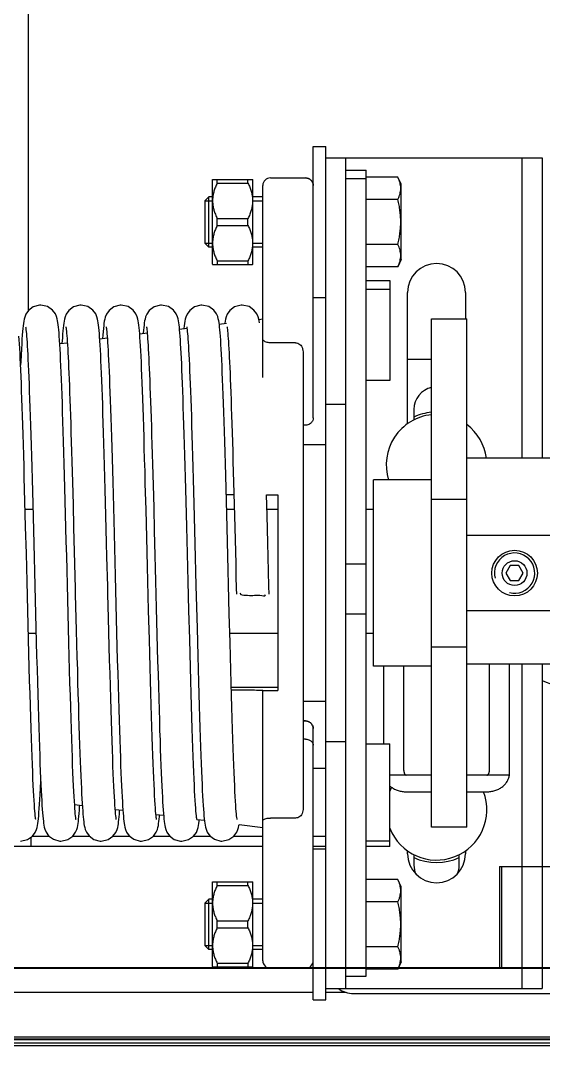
# Model space of a CAD drawing. Header units: millimetres. Extents: x 21899 to 38731, y -5425 to 3612.
# Drawn here: x 34042.3 to 34146.1, y -2807 to -2602.4 of the extents above; entities that cross this region are included whole.
import ezdxf

# ---------------------------------------------------------------- set-up
doc = ezdxf.new("R2010")
doc.units = ezdxf.units.MM

msp = doc.modelspace()

# ---------------------------------------------------------------- linework, layer by layer
at = {"color": 7, "linetype": 'Continuous'}
for p, q in [((34043.83, -2660.04), (34043.83, -2495.45)), ((34100.4, -2627.41), (34102.9, -2627.41)), ((34100.4, -2681.3), (34100.4, -2627.41)), ((34102.9, -2796.92), (34102.9, -2627.41)), ((34102.9, -2629.66), (34145.9, -2629.66)), ((34106.9, -2794.66), (34106.9, -2629.66)), ((34141.9, -2689.36), (34141.9, -2629.66)), ((34145.9, -2629.66), (34145.9, -2689.36)), ((34106.9, -2632.11), (34110.9, -2632.11)), ((34110.9, -2792.22), (34110.9, -2632.11)), ((34080.4, -2634.01), (34080.43, -2633.97)), ((34080.4, -2650.81), (34080.4, -2634.01)), ((34080.42, -2633.98), (34088.38, -2633.98)), ((34081.35, -2634.68), (34081.35, -2633.98)), ((34087.45, -2634.68), (34087.45, -2633.98)), ((34088.36, -2633.97), (34088.4, -2634.01)), ((34088.4, -2650.81), (34088.4, -2634.01)), ((34091.9, -2633.66), (34098.9, -2633.66)), ((34106.9, -2633.77), (34110.9, -2633.77)), ((34117.23, -2633.51), (34110.9, -2633.51)), ((34117.9, -2634.93), (34117.23, -2633.51)), ((34081.35, -2634.68), (34087.45, -2634.68)), ((34090.4, -2673.33), (34090.4, -2635.16)), ((34117.9, -2649.88), (34117.9, -2634.93)), ((34079.7, -2637.41), (34078.9, -2638.21)), ((34078.9, -2638.21), (34078.9, -2646.61)), ((34080.4, -2637.41), (34079.7, -2637.41)), ((34079.7, -2647.41), (34079.7, -2637.41)), ((34090.4, -2637.41), (34088.4, -2637.41)), ((34117.23, -2637.96), (34110.9, -2637.96)), ((34081.35, -2641.71), (34087.45, -2641.71)), ((34081.35, -2643.1), (34081.35, -2641.71)), ((34087.45, -2643.1), (34087.45, -2641.71)), ((34081.35, -2643.1), (34087.45, -2643.1)), ((34079.7, -2647.41), (34078.9, -2646.61)), ((34117.23, -2646.86), (34110.9, -2646.86)), ((34080.4, -2647.41), (34079.7, -2647.41)), ((34090.4, -2647.41), (34088.4, -2647.41)), ((34080.4, -2650.81), (34080.43, -2650.84)), ((34080.42, -2650.83), (34088.38, -2650.83)), ((34081.35, -2650.13), (34087.45, -2650.13)), ((34081.35, -2650.13), (34081.35, -2650.83)), ((34087.45, -2650.13), (34087.45, -2650.83)), ((34088.36, -2650.84), (34088.4, -2650.81)), ((34117.9, -2649.88), (34117.23, -2651.31)), ((34117.23, -2651.31), (34110.9, -2651.31)), ((34115.6, -2654.07), (34115.6, -2673.9)), ((34111.1, -2655.75), (34115.6, -2655.75)), ((34119.15, -2682.49), (34119.15, -2656.41)), ((34130.65, -2656.41), (34130.65, -2661.68)), ((34100.4, -2657.41), (34102.9, -2657.41)), ((34081.75, -2662.72), (34083.2, -2662.54)), ((34089.59, -2661.76), (34090.4, -2661.66)), ((34089.72, -2662.47), (34089.66, -2662.08)), ((34123.9, -2661.68), (34130.9, -2661.68)), ((34123.9, -2762.64), (34123.9, -2661.68)), ((34130.9, -2762.64), (34130.9, -2661.68)), ((34050.03, -2665.88), (34049.98, -2665.12)), ((34050.64, -2664.72), (34050.58, -2665.46)), ((34058.62, -2664.87), (34058.58, -2665.54)), ((34065.94, -2664.65), (34067.43, -2664.46)), ((34073.86, -2663.68), (34075.32, -2663.5)), ((34050.07, -2666.58), (34051.58, -2666.4)), ((34050.58, -2665.46), (34050.51, -2666.53)), ((34058.01, -2665.61), (34059.51, -2665.43)), ((34096.9, -2666.41), (34091.9, -2666.41)), ((34098.4, -2668.21), (34098.4, -2759.1)), ((34119.15, -2669.66), (34123.9, -2669.66)), ((34115.6, -2673.9), (34111.1, -2673.9)), ((34106.9, -2678.66), (34102.9, -2678.66)), ((34120.4, -2679.66), (34120.4, -2681.75)), ((34098.9, -2682.8), (34098.4, -2682.8)), ((34102.9, -2686.66), (34098.4, -2686.66)), ((34150.4, -2689.36), (34130.9, -2689.36)), ((34052.47, -2689.98), (34052.58, -2694.12)), ((34068.48, -2690.53), (34068.6, -2694.68)), ((34084.47, -2689.98), (34084.58, -2694.12)), ((34043.16, -2697.9), (34043.03, -2693.15)), ((34044.57, -2693.47), (34044.7, -2698.38)), ((34075.16, -2697.9), (34075.03, -2693.15)), ((34076.57, -2693.47), (34076.7, -2698.38)), ((34083.23, -2700.43), (34083.02, -2692.8)), ((34123.9, -2693.66), (34112.4, -2693.66)), ((34112.4, -2730.66), (34112.4, -2693.66)), ((34051.23, -2700.43), (34051.09, -2695.25)), ((34052.58, -2694.12), (34052.7, -2698.51)), ((34059.23, -2700.69), (34059.1, -2695.58)), ((34060.58, -2694.06), (34060.72, -2699.07)), ((34067.2, -2699.56), (34067.06, -2694.35)), ((34068.6, -2694.68), (34068.72, -2699.1)), ((34084.58, -2694.12), (34084.7, -2698.51)), ((34043.29, -2702.96), (34043.16, -2697.9)), ((34075.29, -2702.96), (34075.16, -2697.9)), ((34091.23, -2700.69), (34091.12, -2696.58)), ((34091.12, -2696.6), (34093.4, -2696.6)), ((34093.4, -2696.6), (34093.4, -2735.46)), ((34123.9, -2697.47), (34130.9, -2697.47)), ((34043.2, -2699.47), (34044.73, -2699.47)), ((34044.7, -2698.38), (34044.83, -2703.61)), ((34052.7, -2698.51), (34052.82, -2703.1)), ((34060.72, -2699.07), (34060.85, -2704.38)), ((34067.35, -2705.09), (34067.2, -2699.56)), ((34068.72, -2699.1), (34068.84, -2703.77)), ((34076.7, -2698.38), (34076.83, -2703.61)), ((34083.2, -2699.47), (34084.73, -2699.47)), ((34084.7, -2698.51), (34084.82, -2703.1)), ((34091.2, -2699.47), (34093.4, -2699.47)), ((34110.9, -2699.47), (34112.4, -2699.47)), ((34150.4, -2704.66), (34130.9, -2704.66)), ((34106.9, -2710.29), (34110.9, -2710.29)), ((34139.55, -2710.66), (34138.68, -2712.16)), ((34138.68, -2712.16), (34139.55, -2713.66)), ((34141.24, -2710.66), (34139.55, -2710.66)), ((34142.12, -2712.16), (34141.24, -2710.66)), ((34141.24, -2713.66), (34142.12, -2712.16)), ((34139.55, -2713.66), (34141.24, -2713.66)), ((34051.73, -2720.28), (34051.59, -2714.49)), ((34053.16, -2716.32), (34053.35, -2723.53)), ((34059.75, -2721.03), (34059.63, -2716.32)), ((34061.14, -2715.56), (34061.29, -2721.23)), ((34083.73, -2720.28), (34083.59, -2714.49)), ((34043.87, -2725.29), (34043.72, -2719.56)), ((34051.88, -2725.96), (34051.73, -2720.28)), ((34067.87, -2725.36), (34067.72, -2719.61)), ((34069.23, -2719.07), (34069.37, -2724.42)), ((34075.87, -2725.29), (34075.72, -2719.56)), ((34083.88, -2725.96), (34083.73, -2720.28)), ((34106.9, -2720.26), (34110.9, -2720.26)), ((34150.4, -2719.66), (34130.9, -2719.66)), ((34059.9, -2726.75), (34059.75, -2721.03)), ((34061.29, -2721.23), (34061.43, -2726.76)), ((34043.83, -2724.08), (34045.36, -2724.08)), ((34045.34, -2723.13), (34045.48, -2728.6)), ((34053.35, -2723.53), (34053.49, -2728.84)), ((34069.37, -2724.42), (34069.51, -2729.67)), ((34077.34, -2723.13), (34077.48, -2728.6)), ((34083.83, -2724.08), (34093.4, -2724.08)), ((34110.9, -2724.08), (34112.4, -2724.08)), ((34130.9, -2726.85), (34123.9, -2726.85)), ((34123.9, -2730.66), (34112.4, -2730.66)), ((34114.4, -2746.09), (34114.4, -2730.66)), ((34118.4, -2751.38), (34118.4, -2730.66)), ((34130.9, -2730.16), (34150.4, -2730.16)), ((34135.4, -2751.38), (34135.4, -2730.16)), ((34139.4, -2751.38), (34139.4, -2730.16)), ((34141.9, -2794.66), (34141.9, -2730.16)), ((34145.9, -2730.16), (34145.9, -2794.66)), ((34084.13, -2734.83), (34093.4, -2734.83)), ((34090.4, -2735.46), (34093.4, -2735.46)), ((34090.4, -2789.16), (34090.4, -2735.46)), ((34102.9, -2737.66), (34098.4, -2737.66)), ((34098.9, -2741.53), (34098.4, -2741.53)), ((34098.9, -2741.56), (34098.4, -2741.56)), ((34100.4, -2796.92), (34100.4, -2743.03)), ((34098.9, -2745.13), (34098.4, -2745.13)), ((34106.9, -2745.66), (34102.9, -2745.66)), ((34111.1, -2746.09), (34115.6, -2746.09)), ((34115.6, -2766.44), (34115.6, -2746.09)), ((34100.4, -2750.91), (34102.9, -2750.91)), ((34123.9, -2752.3), (34115.6, -2752.3)), ((34139.37, -2752.3), (34130.9, -2752.3)), ((34118.9, -2755.59), (34123.9, -2755.59)), ((34130.9, -2755.59), (34134.9, -2755.59)), ((34053.02, -2758.11), (34054.54, -2758.29)), ((34061.09, -2759.09), (34062.61, -2759.28)), ((34061.96, -2759.38), (34061.98, -2759.2)), ((34069.17, -2760.08), (34070.69, -2760.26)), ((34077.3, -2761.08), (34077.29, -2761.07)), ((34077.3, -2761.07), (34078.79, -2761.25)), ((34096.9, -2760.82), (34091.9, -2760.82)), ((34085.68, -2762.09), (34090.4, -2762.66)), ((34130.9, -2762.64), (34123.9, -2762.64)), ((34044.4, -2766.41), (34044.4, -2764.58)), ((34048.04, -2764.47), (34044.56, -2764.47)), ((34056.03, -2764.47), (34052.56, -2764.47)), ((34064.04, -2764.47), (34060.56, -2764.47)), ((34072.04, -2764.47), (34068.56, -2764.47)), ((34080.04, -2764.47), (34076.56, -2764.47)), ((34090.4, -2764.47), (34084.56, -2764.47)), ((34102.9, -2764.47), (34100.4, -2764.47)), ((34115.6, -2765.38), (34111.1, -2765.38)), ((34090.4, -2766.47), (32750.4, -2766.47)), ((33991.4, -2766.41), (34044.4, -2766.41)), ((34102.9, -2766.47), (34100.4, -2766.47)), ((34100.4, -2766.92), (34102.9, -2766.92)), ((34119.15, -2767.91), (34119.15, -2767.33)), ((34130.65, -2767.33), (34130.65, -2767.91)), ((34120.4, -2768.08), (34120.4, -2770.16)), ((34129.4, -2770.16), (34129.4, -2768.08)), ((34137.42, -2770.47), (34180.89, -2770.47)), ((34137.42, -2770.47), (34137.42, -2790.69)), ((34080.4, -2773.52), (34080.43, -2773.49)), ((34080.4, -2790.32), (34080.4, -2773.52)), ((34080.42, -2773.5), (34088.38, -2773.5)), ((34081.35, -2774.19), (34081.35, -2773.5)), ((34087.45, -2774.19), (34087.45, -2773.5)), ((34088.36, -2773.49), (34088.4, -2773.52)), ((34088.4, -2790.32), (34088.4, -2773.52)), ((34117.23, -2773.02), (34110.9, -2773.02)), ((34117.9, -2774.45), (34117.23, -2773.02)), ((34081.35, -2774.19), (34087.45, -2774.19)), ((34117.9, -2789.4), (34117.9, -2774.45)), ((34079.7, -2776.92), (34078.9, -2777.72)), ((34078.9, -2777.72), (34078.9, -2786.12)), ((34080.4, -2776.92), (34079.7, -2776.92)), ((34079.7, -2786.92), (34079.7, -2776.92)), ((34090.4, -2776.92), (34088.4, -2776.92)), ((34117.23, -2777.47), (34110.9, -2777.47)), ((34081.35, -2781.23), (34087.45, -2781.23)), ((34081.35, -2782.61), (34081.35, -2781.23)), ((34087.45, -2782.61), (34087.45, -2781.23)), ((34081.35, -2782.61), (34087.45, -2782.61)), ((34079.7, -2786.92), (34078.9, -2786.12)), ((34080.4, -2786.92), (34079.7, -2786.92)), ((34090.4, -2786.92), (34088.4, -2786.92)), ((34117.23, -2786.37), (34110.9, -2786.37)), ((34081.35, -2789.65), (34087.45, -2789.65)), ((34081.35, -2789.65), (34081.35, -2790.34)), ((34087.45, -2789.65), (34087.45, -2790.34)), ((34117.9, -2789.4), (34117.23, -2790.82)), ((34140.86, -2790.56), (31376.6, -2790.56)), ((34087.08, -2790.56), (31418.08, -2790.56)), ((34184.9, -2790.56), (34076.9, -2790.56)), ((34080.4, -2790.32), (34080.43, -2790.35)), ((34080.42, -2790.34), (34088.38, -2790.34)), ((34088.36, -2790.35), (34088.4, -2790.32)), ((34091.9, -2790.66), (34098.9, -2790.66)), ((34117.23, -2790.82), (34110.9, -2790.82)), ((34106.9, -2792.22), (34110.9, -2792.22)), ((34100.4, -2795.44), (31383.4, -2795.44)), ((34102.9, -2794.66), (34145.9, -2794.66)), ((34106.97, -2795.44), (34102.9, -2795.44)), ((34108.4, -2795.66), (34244.4, -2795.66)), ((34100.4, -2796.92), (34102.9, -2796.92)), ((31376.6, -2804.27), (34140.86, -2804.27)), ((31418.08, -2804.27), (34087.08, -2804.27)), ((34076.9, -2804.27), (34157.9, -2804.27)), ((31300.4, -2804.64), (34182.4, -2804.64)), ((31376.6, -2805.97), (34140.86, -2805.97)), ((31418.08, -2805.97), (34087.08, -2805.97)), ((34076.9, -2805.97), (34184.9, -2805.97))]:
    msp.add_line(p, q, dxfattribs=at)
at = {"color": 2, "linetype": 'Continuous'}
for p, q in [((34078.9, -2638.21), (34080.4, -2638.21)), ((34088.4, -2638.21), (34090.4, -2638.21)), ((34078.9, -2646.61), (34080.4, -2646.61)), ((34088.4, -2646.61), (34090.4, -2646.61)), ((34078.9, -2777.72), (34080.4, -2777.72)), ((34088.4, -2777.72), (34090.4, -2777.72)), ((34078.9, -2786.12), (34080.4, -2786.12)), ((34088.4, -2786.12), (34090.4, -2786.12))]:
    msp.add_line(p, q, dxfattribs=at)
at = {"color": 3, "linetype": 'Continuous'}
for p, q in [((34111.1, -2654.07), (34115.6, -2654.07)), ((34115.6, -2766.44), (34111.1, -2766.44))]:
    msp.add_line(p, q, dxfattribs=at)
at = {"color": 9, "linetype": 'Continuous'}
for p, q in [((34137.79, -2770.47), (34137.79, -2790.69)), ((34140.86, -2790.69), (31376.6, -2790.69)), ((34087.08, -2790.69), (31418.08, -2790.69)), ((34184.9, -2790.69), (34076.9, -2790.69)), ((31376.6, -2804.77), (34140.86, -2804.77)), ((31376.6, -2805.47), (34140.86, -2805.47)), ((31418.08, -2804.77), (34087.08, -2804.77)), ((31418.08, -2805.47), (34087.08, -2805.47)), ((34076.9, -2804.77), (34184.9, -2804.77)), ((34076.9, -2805.47), (34184.9, -2805.47))]:
    msp.add_line(p, q, dxfattribs=at)
at = {"color": 7, "linetype": 'Continuous'}
for points in [[(34046.29, -2658.91), (34046.07, -2658.92), (34044.81, -2659.28), (34043.87, -2659.99), (34043.34, -2660.74), (34043.11, -2661.31), (34042.99, -2661.75), (34042.91, -2662.14), (34042.85, -2662.56), (34042.79, -2663.02), (34042.74, -2663.56), (34042.68, -2664.18), (34042.62, -2664.89)], [(34049.98, -2665.12), (34049.92, -2664.44), (34049.87, -2663.84), (34049.82, -2663.3), (34049.77, -2662.83), (34049.71, -2662.41), (34049.65, -2662.02), (34049.56, -2661.63), (34049.44, -2661.2), (34049.2, -2660.65), (34048.64, -2659.91), (34047.66, -2659.22), (34046.29, -2658.91)], [(34054.29, -2658.91), (34054.07, -2658.92), (34052.8, -2659.29), (34051.86, -2660), (34051.34, -2660.73), (34051.12, -2661.28), (34051, -2661.72), (34050.92, -2662.11), (34050.86, -2662.52), (34050.8, -2662.97), (34050.74, -2663.48), (34050.69, -2664.06), (34050.64, -2664.72)], [(34057.93, -2664.57), (34057.88, -2663.94), (34057.83, -2663.39), (34057.78, -2662.91), (34057.72, -2662.47), (34057.66, -2662.08), (34057.58, -2661.69), (34057.45, -2661.24), (34057.21, -2660.67), (34056.64, -2659.91), (34055.66, -2659.22), (34054.29, -2658.91)], [(34062.29, -2658.91), (34062.07, -2658.92), (34060.81, -2659.28), (34059.87, -2659.98), (34059.34, -2660.73), (34059.11, -2661.31), (34058.99, -2661.74), (34058.92, -2662.13), (34058.85, -2662.55), (34058.79, -2663.01), (34058.74, -2663.55), (34058.68, -2664.16), (34058.62, -2664.87)], [(34065.94, -2664.62), (34065.89, -2663.98), (34065.83, -2663.42), (34065.78, -2662.92), (34065.72, -2662.48), (34065.66, -2662.08), (34065.58, -2661.69), (34065.45, -2661.25), (34065.21, -2660.68), (34064.66, -2659.93), (34063.68, -2659.23), (34062.29, -2658.91)], [(34070.29, -2658.91), (34070.07, -2658.92), (34068.79, -2659.29), (34067.85, -2660), (34067.35, -2660.73), (34067.12, -2661.26), (34067, -2661.69), (34066.92, -2662.08), (34066.86, -2662.47), (34066.81, -2662.89), (34066.75, -2663.37), (34066.7, -2663.91), (34066.65, -2664.51), (34066.65, -2664.56)], [(34073.97, -2665.07), (34073.92, -2664.42), (34073.87, -2663.83), (34073.82, -2663.3), (34073.77, -2662.84), (34073.71, -2662.42), (34073.65, -2662.04), (34073.57, -2661.67), (34073.45, -2661.24), (34073.21, -2660.68), (34072.65, -2659.92), (34071.67, -2659.23), (34070.29, -2658.91)], [(34078.29, -2658.91), (34078.07, -2658.92), (34076.81, -2659.28), (34075.87, -2659.99), (34075.34, -2660.74), (34075.11, -2661.31), (34074.99, -2661.75), (34074.91, -2662.14), (34074.85, -2662.56), (34074.79, -2663.02), (34074.74, -2663.56), (34074.73, -2663.57)], [(34081.98, -2665.12), (34081.92, -2664.44), (34081.87, -2663.84), (34081.82, -2663.3), (34081.77, -2662.83), (34081.71, -2662.41), (34081.65, -2662.02), (34081.56, -2661.63), (34081.44, -2661.2), (34081.2, -2660.65), (34080.64, -2659.91), (34079.66, -2659.22), (34078.29, -2658.91)], [(34086.29, -2658.91), (34086.07, -2658.92), (34084.8, -2659.29), (34083.86, -2660), (34083.34, -2660.73), (34083.12, -2661.28), (34083, -2661.72), (34082.92, -2662.11), (34082.86, -2662.52), (34082.85, -2662.58)], [(34089.66, -2662.08), (34089.58, -2661.69), (34089.45, -2661.24), (34089.21, -2660.67), (34088.64, -2659.91), (34087.66, -2659.22), (34086.29, -2658.91)], [(34043.28, -2663.24), (34043.3, -2663.35), (34043.33, -2663.54), (34043.36, -2663.82), (34043.4, -2664.17), (34043.44, -2664.6), (34043.48, -2665.1), (34043.53, -2665.67), (34043.57, -2666.32), (34043.62, -2667.05), (34043.66, -2667.86), (34043.71, -2668.75), (34043.76, -2669.74), (34043.81, -2670.81), (34043.86, -2671.98), (34043.92, -2673.24), (34043.97, -2674.6), (34044.02, -2676.05), (34044.08, -2677.6), (34044.14, -2679.24), (34044.2, -2680.99), (34044.25, -2682.82), (34044.31, -2684.76), (34044.38, -2686.79), (34044.44, -2688.92), (34044.5, -2691.15), (34044.57, -2693.47)], [(34051.28, -2663.23), (34051.28, -2663.24), (34051.3, -2663.33), (34051.33, -2663.51), (34051.36, -2663.78), (34051.4, -2664.12), (34051.43, -2664.52), (34051.47, -2665), (34051.52, -2665.54), (34051.56, -2666.15), (34051.6, -2666.83), (34051.65, -2667.58), (34051.69, -2668.4), (34051.74, -2669.29), (34051.79, -2670.26), (34051.83, -2671.31), (34051.88, -2672.43), (34051.93, -2673.63), (34051.98, -2674.92), (34052.03, -2676.28), (34052.09, -2677.72), (34052.14, -2679.24), (34052.19, -2680.84), (34052.25, -2682.52), (34052.3, -2684.27), (34052.36, -2686.1), (34052.41, -2688.01), (34052.47, -2689.98)], [(34059.28, -2663.24), (34059.3, -2663.35), (34059.33, -2663.55), (34059.36, -2663.83), (34059.4, -2664.18), (34059.44, -2664.61), (34059.48, -2665.12), (34059.53, -2665.69), (34059.57, -2666.35), (34059.62, -2667.09), (34059.67, -2667.91), (34059.71, -2668.81), (34059.76, -2669.82), (34059.82, -2670.91), (34059.87, -2672.1), (34059.92, -2673.39), (34059.98, -2674.78), (34060.03, -2676.26), (34060.09, -2677.84), (34060.15, -2679.52), (34060.21, -2681.3), (34060.27, -2683.18), (34060.33, -2685.15), (34060.39, -2687.23), (34060.45, -2689.41), (34060.52, -2691.69), (34060.58, -2694.06)], [(34067.28, -2663.24), (34067.3, -2663.34), (34067.33, -2663.53), (34067.36, -2663.8), (34067.4, -2664.15), (34067.44, -2664.57), (34067.48, -2665.05), (34067.52, -2665.61), (34067.56, -2666.23), (34067.61, -2666.92), (34067.65, -2667.69), (34067.7, -2668.53), (34067.75, -2669.44), (34067.79, -2670.44), (34067.84, -2671.51), (34067.89, -2672.67), (34067.94, -2673.91), (34067.99, -2675.23), (34068.05, -2676.63), (34068.1, -2678.11), (34068.15, -2679.67), (34068.21, -2681.31), (34068.26, -2683.01), (34068.32, -2684.79), (34068.37, -2686.63), (34068.43, -2688.55), (34068.48, -2690.53)], [(34075.28, -2663.24), (34075.3, -2663.35), (34075.33, -2663.54), (34075.36, -2663.82), (34075.4, -2664.17), (34075.44, -2664.6), (34075.48, -2665.1), (34075.53, -2665.67), (34075.57, -2666.32), (34075.62, -2667.05), (34075.66, -2667.86), (34075.71, -2668.75), (34075.76, -2669.74), (34075.81, -2670.81), (34075.86, -2671.98), (34075.92, -2673.24), (34075.97, -2674.6), (34076.02, -2676.05), (34076.08, -2677.6), (34076.14, -2679.24), (34076.2, -2680.99), (34076.25, -2682.82), (34076.31, -2684.76), (34076.38, -2686.79), (34076.44, -2688.92), (34076.5, -2691.15), (34076.57, -2693.47)], [(34083.28, -2663.23), (34083.28, -2663.24), (34083.3, -2663.33), (34083.33, -2663.51), (34083.36, -2663.78), (34083.4, -2664.12), (34083.43, -2664.52), (34083.47, -2665), (34083.52, -2665.54), (34083.56, -2666.15), (34083.6, -2666.83), (34083.65, -2667.58), (34083.69, -2668.4), (34083.74, -2669.29), (34083.79, -2670.26), (34083.83, -2671.31), (34083.88, -2672.43), (34083.93, -2673.63), (34083.98, -2674.92), (34084.03, -2676.28), (34084.09, -2677.72), (34084.14, -2679.24), (34084.19, -2680.84), (34084.25, -2682.52), (34084.3, -2684.27), (34084.36, -2686.1), (34084.41, -2688.01), (34084.47, -2689.98)], [(34043.03, -2693.15), (34042.97, -2690.89), (34042.91, -2688.72), (34042.85, -2686.63), (34042.79, -2684.64), (34042.73, -2682.73), (34042.67, -2680.91), (34042.61, -2679.17), (34042.55, -2677.53), (34042.5, -2675.97), (34042.44, -2674.5), (34042.39, -2673.12), (34042.33, -2671.82), (34042.28, -2670.61), (34042.23, -2669.49), (34042.18, -2668.44), (34042.12, -2667.48), (34042.07, -2666.6), (34042.02, -2665.8), (34041.97, -2665.07)], [(34042.62, -2664.89), (34042.56, -2665.71), (34042.51, -2666.64), (34042.45, -2667.69), (34042.38, -2668.86), (34042.32, -2670.15), (34042.29, -2670.84)], [(34059.1, -2695.58), (34059.03, -2693.14), (34058.97, -2690.8), (34058.9, -2688.55), (34058.84, -2686.39), (34058.78, -2684.33), (34058.71, -2682.35), (34058.65, -2680.48), (34058.59, -2678.7), (34058.54, -2677.01), (34058.48, -2675.42), (34058.42, -2673.92), (34058.36, -2672.52), (34058.31, -2671.21), (34058.25, -2670), (34058.2, -2668.87), (34058.14, -2667.84), (34058.09, -2666.9), (34058.04, -2666.04), (34057.99, -2665.26), (34057.93, -2664.57)], [(34067.06, -2694.35), (34067, -2691.89), (34066.93, -2689.54), (34066.86, -2687.29), (34066.8, -2685.14), (34066.74, -2683.09), (34066.68, -2681.15), (34066.62, -2679.3), (34066.56, -2677.56), (34066.5, -2675.91), (34066.44, -2674.36), (34066.38, -2672.9), (34066.32, -2671.54), (34066.27, -2670.27), (34066.21, -2669.1), (34066.15, -2668.02), (34066.1, -2667.04), (34066.04, -2666.15), (34065.99, -2665.34), (34065.94, -2664.62)], [(34075.03, -2693.15), (34074.97, -2690.89), (34074.91, -2688.72), (34074.85, -2686.63), (34074.79, -2684.64), (34074.73, -2682.73), (34074.67, -2680.91), (34074.61, -2679.17), (34074.55, -2677.53), (34074.5, -2675.97), (34074.44, -2674.5), (34074.39, -2673.12), (34074.33, -2671.82), (34074.28, -2670.61), (34074.23, -2669.49), (34074.18, -2668.44), (34074.12, -2667.48), (34074.07, -2666.6), (34074.02, -2665.8), (34073.97, -2665.07)], [(34083.02, -2692.8), (34082.96, -2690.46), (34082.89, -2688.21), (34082.83, -2686.05), (34082.77, -2684), (34082.7, -2682.05), (34082.64, -2680.19), (34082.59, -2678.43), (34082.53, -2676.75), (34082.47, -2675.18), (34082.41, -2673.69), (34082.35, -2672.3), (34082.3, -2671), (34082.24, -2669.79), (34082.19, -2668.68), (34082.13, -2667.65), (34082.08, -2666.72), (34082.03, -2665.88), (34081.98, -2665.12)], [(34051.09, -2695.25), (34051.02, -2692.8), (34050.96, -2690.46), (34050.89, -2688.21), (34050.83, -2686.05), (34050.77, -2684), (34050.7, -2682.05), (34050.64, -2680.19), (34050.59, -2678.43), (34050.53, -2676.75), (34050.47, -2675.18), (34050.41, -2673.69), (34050.35, -2672.3), (34050.3, -2671), (34050.24, -2669.79), (34050.19, -2668.68), (34050.13, -2667.65), (34050.08, -2666.72), (34050.03, -2665.88)], [(34051.59, -2714.49), (34051.51, -2711.6), (34051.44, -2708.74), (34051.37, -2705.91), (34051.23, -2700.43)], [(34059.45, -2708.94), (34059.37, -2706.12), (34059.23, -2700.69)], [(34083.59, -2714.49), (34083.51, -2711.6), (34083.44, -2708.74), (34083.37, -2705.91), (34083.23, -2700.43)], [(34091.45, -2708.94), (34091.37, -2706.12), (34091.23, -2700.69)], [(34043.72, -2719.56), (34043.57, -2713.84), (34043.5, -2711.04), (34043.43, -2708.29), (34043.29, -2702.96)], [(34044.83, -2703.61), (34044.98, -2709.08), (34045.05, -2711.87), (34045.12, -2714.68), (34045.34, -2723.13)], [(34052.82, -2703.1), (34053.01, -2710.3), (34053.07, -2712.76), (34053.13, -2715.24), (34053.16, -2716.32)], [(34068.84, -2703.77), (34068.96, -2708.68), (34069.03, -2711.21), (34069.1, -2713.79), (34069.23, -2719.07)], [(34075.72, -2719.56), (34075.57, -2713.84), (34075.5, -2711.04), (34075.43, -2708.29), (34075.29, -2702.96)], [(34076.83, -2703.61), (34076.98, -2709.08), (34077.05, -2711.87), (34077.12, -2714.68), (34077.34, -2723.13)], [(34084.82, -2703.1), (34085.01, -2710.3), (34085.07, -2712.76), (34085.13, -2715.24), (34085.16, -2716.32)], [(34060.85, -2704.38), (34061, -2709.91), (34061.07, -2712.73), (34061.14, -2715.56)], [(34067.72, -2719.61), (34067.57, -2713.76), (34067.49, -2710.84), (34067.35, -2705.09)], [(34059.63, -2716.32), (34059.59, -2714.75), (34059.45, -2708.94)], [(34091.63, -2716.32), (34091.59, -2714.75), (34091.45, -2708.94)], [(34045.3, -2761.08), (34045.29, -2761.07), (34045.27, -2760.93), (34045.24, -2760.69), (34045.2, -2760.36), (34045.16, -2759.94), (34045.11, -2759.43), (34045.07, -2758.83), (34045.02, -2758.13), (34044.97, -2757.32), (34044.91, -2756.42), (34044.86, -2755.4), (34044.8, -2754.27), (34044.75, -2753.03), (34044.69, -2751.68), (34044.63, -2750.2), (34044.57, -2748.6), (34044.51, -2746.87), (34044.44, -2745.01), (34044.37, -2743), (34044.31, -2740.84), (34044.24, -2738.54), (34044.16, -2736.1), (34044.09, -2733.53), (34044.02, -2730.87), (34043.94, -2728.11), (34043.87, -2725.29)], [(34053.3, -2761.08), (34053.29, -2761.07), (34053.27, -2760.94), (34053.24, -2760.71), (34053.2, -2760.39), (34053.16, -2759.99), (34053.12, -2759.5), (34053.07, -2758.92), (34053.03, -2758.23), (34052.97, -2757.45), (34052.92, -2756.54), (34052.87, -2755.53), (34052.81, -2754.39), (34052.75, -2753.14), (34052.69, -2751.78), (34052.63, -2750.3), (34052.57, -2748.7), (34052.51, -2746.98), (34052.44, -2745.13), (34052.38, -2743.15), (34052.31, -2741.05), (34052.24, -2738.82), (34052.17, -2736.46), (34052.1, -2733.99), (34052.03, -2731.4), (34051.96, -2728.72), (34051.88, -2725.96)], [(34069.3, -2761.08), (34069.29, -2761.07), (34069.27, -2760.93), (34069.24, -2760.69), (34069.2, -2760.35), (34069.16, -2759.93), (34069.11, -2759.42), (34069.07, -2758.81), (34069.02, -2758.1), (34068.96, -2757.28), (34068.91, -2756.34), (34068.86, -2755.29), (34068.8, -2754.13), (34068.74, -2752.85), (34068.68, -2751.46), (34068.62, -2749.95), (34068.56, -2748.33), (34068.5, -2746.58), (34068.43, -2744.71), (34068.37, -2742.72), (34068.3, -2740.6), (34068.23, -2738.35), (34068.16, -2735.97), (34068.09, -2733.47), (34068.02, -2730.86), (34067.94, -2728.15), (34067.87, -2725.36)], [(34077.29, -2761.07), (34077.27, -2760.93), (34077.24, -2760.69), (34077.2, -2760.36), (34077.16, -2759.94), (34077.11, -2759.43), (34077.07, -2758.83), (34077.02, -2758.13), (34076.97, -2757.32), (34076.91, -2756.42), (34076.86, -2755.4), (34076.8, -2754.27), (34076.75, -2753.03), (34076.69, -2751.68), (34076.63, -2750.2), (34076.57, -2748.6), (34076.51, -2746.87), (34076.44, -2745.01), (34076.37, -2743), (34076.31, -2740.84), (34076.24, -2738.54), (34076.16, -2736.1), (34076.09, -2733.53), (34076.02, -2730.87), (34075.94, -2728.11), (34075.87, -2725.29)], [(34084.17, -2736.46), (34084.1, -2733.99), (34084.03, -2731.4), (34083.96, -2728.72), (34083.88, -2725.96)], [(34045.48, -2728.6), (34045.55, -2731.23), (34045.62, -2733.77), (34045.69, -2736.21), (34045.76, -2738.54), (34045.83, -2740.75), (34045.89, -2742.83), (34045.96, -2744.8), (34046.02, -2746.64), (34046.08, -2748.37), (34046.14, -2749.98), (34046.2, -2751.48), (34046.26, -2752.87), (34046.32, -2754.16), (34046.38, -2755.34), (34046.43, -2756.42), (34046.49, -2757.4), (34046.54, -2758.29), (34046.6, -2759.08), (34046.65, -2759.78)], [(34061.29, -2761.07), (34061.3, -2761.08), (34061.3, -2761.07), (34061.27, -2760.95), (34061.24, -2760.72), (34061.21, -2760.4), (34061.16, -2759.99), (34061.12, -2759.5), (34061.07, -2758.91), (34061.03, -2758.23), (34060.98, -2757.45), (34060.92, -2756.57), (34060.87, -2755.59), (34060.82, -2754.5), (34060.76, -2753.3), (34060.7, -2751.98), (34060.64, -2750.54), (34060.58, -2748.98), (34060.52, -2747.29), (34060.46, -2745.49), (34060.39, -2743.56), (34060.33, -2741.5), (34060.26, -2739.33), (34060.19, -2737.03), (34060.12, -2734.62), (34060.05, -2732.1), (34059.98, -2729.48), (34059.9, -2726.75)], [(34061.43, -2726.76), (34061.5, -2729.44), (34061.57, -2732.04), (34061.64, -2734.54), (34061.71, -2736.93), (34061.78, -2739.2), (34061.85, -2741.35), (34061.91, -2743.38), (34061.98, -2745.3), (34062.04, -2747.1), (34062.1, -2748.78), (34062.16, -2750.35), (34062.22, -2751.81), (34062.28, -2753.17), (34062.33, -2754.42), (34062.39, -2755.57), (34062.44, -2756.62), (34062.5, -2757.57), (34062.55, -2758.43), (34062.6, -2759.19)], [(34077.48, -2728.6), (34077.55, -2731.23), (34077.62, -2733.77), (34077.69, -2736.21), (34077.76, -2738.54), (34077.83, -2740.75), (34077.89, -2742.83), (34077.96, -2744.8), (34078.02, -2746.64), (34078.08, -2748.37), (34078.14, -2749.98), (34078.2, -2751.48), (34078.26, -2752.87), (34078.32, -2754.16), (34078.38, -2755.34), (34078.43, -2756.42), (34078.49, -2757.4), (34078.54, -2758.29), (34078.6, -2759.08), (34078.65, -2759.78)], [(34053.49, -2728.84), (34053.56, -2731.37), (34053.62, -2733.8), (34053.69, -2736.14), (34053.76, -2738.37), (34053.82, -2740.5), (34053.88, -2742.53), (34053.95, -2744.45), (34054.01, -2746.27), (34054.07, -2747.97), (34054.13, -2749.57), (34054.19, -2751.06), (34054.24, -2752.45), (34054.3, -2753.74), (34054.36, -2754.92), (34054.41, -2756.01), (34054.47, -2756.99), (34054.52, -2757.88), (34054.57, -2758.69), (34054.62, -2759.4)], [(34069.51, -2729.67), (34069.58, -2732.21), (34069.65, -2734.67), (34069.72, -2737.04), (34069.78, -2739.29), (34069.85, -2741.42), (34069.91, -2743.44), (34069.98, -2745.35), (34070.04, -2747.14), (34070.1, -2748.82), (34070.16, -2750.39), (34070.22, -2751.84), (34070.28, -2753.2), (34070.33, -2754.45), (34070.39, -2755.59), (34070.45, -2756.64), (34070.5, -2757.59), (34070.55, -2758.44), (34070.61, -2759.2)], [(34085.3, -2761.08), (34085.29, -2761.07), (34085.27, -2760.94), (34085.24, -2760.71), (34085.2, -2760.39), (34085.16, -2759.99), (34085.12, -2759.5), (34085.07, -2758.92), (34085.03, -2758.23), (34084.97, -2757.45), (34084.92, -2756.54), (34084.87, -2755.53), (34084.81, -2754.39), (34084.75, -2753.14), (34084.69, -2751.78), (34084.63, -2750.3), (34084.57, -2748.7), (34084.51, -2746.98), (34084.44, -2745.13), (34084.38, -2743.15), (34084.31, -2741.05), (34084.24, -2738.82), (34084.17, -2736.46)], [(34110.9, -2746.04), (34110.92, -2746.07), (34111, -2746.09), (34111.1, -2746.09)], [(34045.94, -2759.7), (34045.99, -2758.94), (34046.05, -2758.08), (34046.11, -2757.13), (34046.17, -2756.07), (34046.22, -2754.91), (34046.29, -2753.49)], [(34050.29, -2765.41), (34051.67, -2765.09), (34052.65, -2764.4), (34053.21, -2763.65), (34053.45, -2763.09), (34053.57, -2762.67), (34053.65, -2762.3), (34053.71, -2761.92), (34053.77, -2761.51), (34053.82, -2761.04), (34053.87, -2760.52), (34053.92, -2759.93), (34053.97, -2759.26)], [(34053.97, -2759.26), (34054.02, -2758.51), (34054.04, -2758.23)], [(34054.62, -2759.4), (34054.67, -2760.04), (34054.72, -2760.6), (34054.77, -2761.1), (34054.82, -2761.54), (34054.87, -2761.94), (34054.94, -2762.32), (34055.02, -2762.7), (34055.14, -2763.12), (34055.37, -2763.65), (34055.89, -2764.37), (34056.83, -2765.06), (34058.1, -2765.41), (34058.29, -2765.41)], [(34058.29, -2765.41), (34059.66, -2765.1), (34060.64, -2764.41), (34061.2, -2763.67), (34061.44, -2763.11), (34061.57, -2762.69), (34061.64, -2762.32), (34061.71, -2761.94), (34061.76, -2761.54), (34061.81, -2761.09), (34061.86, -2760.58), (34061.91, -2760.01), (34061.96, -2759.38)], [(34062.6, -2759.19), (34062.66, -2759.87), (34062.71, -2760.47), (34062.76, -2760.99), (34062.81, -2761.46), (34062.86, -2761.87), (34062.93, -2762.26), (34063.01, -2762.65), (34063.12, -2763.07), (34063.35, -2763.61), (34063.86, -2764.33), (34064.8, -2765.04), (34066.07, -2765.41), (34066.29, -2765.41)], [(34070.61, -2759.2), (34070.66, -2759.88), (34070.71, -2760.48), (34070.76, -2761), (34070.81, -2761.47), (34070.87, -2761.88), (34070.93, -2762.27), (34071.01, -2762.65), (34071.13, -2763.08), (34071.36, -2763.62), (34071.88, -2764.35), (34072.81, -2765.05), (34074.08, -2765.41), (34074.29, -2765.41)], [(34042.29, -2765.41), (34043.67, -2765.1), (34044.65, -2764.4), (34045.21, -2763.66), (34045.45, -2763.1), (34045.57, -2762.67), (34045.65, -2762.29), (34045.71, -2761.89), (34045.77, -2761.45), (34045.83, -2760.94), (34045.88, -2760.36), (34045.94, -2759.7)], [(34046.65, -2759.78), (34046.7, -2760.4), (34046.75, -2760.94), (34046.81, -2761.42), (34046.86, -2761.85), (34046.92, -2762.24), (34047, -2762.62), (34047.12, -2763.05), (34047.35, -2763.6), (34047.86, -2764.34), (34048.8, -2765.04), (34050.07, -2765.41), (34050.29, -2765.41)], [(34066.29, -2765.41), (34067.69, -2765.09), (34068.67, -2764.39), (34069.22, -2763.64), (34069.45, -2763.08), (34069.57, -2762.66), (34069.65, -2762.28), (34069.71, -2761.9), (34069.77, -2761.48), (34069.82, -2761.01), (34069.87, -2760.48), (34069.9, -2760.16)], [(34074.29, -2765.41), (34075.67, -2765.1), (34076.65, -2764.4), (34077.21, -2763.66), (34077.45, -2763.1), (34077.57, -2762.67), (34077.65, -2762.29), (34077.71, -2761.89), (34077.77, -2761.45), (34077.81, -2761.13)], [(34078.65, -2759.78), (34078.7, -2760.4), (34078.75, -2760.94), (34078.81, -2761.42), (34078.86, -2761.85), (34078.92, -2762.24), (34079, -2762.62), (34079.12, -2763.05), (34079.35, -2763.6), (34079.86, -2764.34), (34080.8, -2765.04), (34082.07, -2765.41), (34082.29, -2765.41)], [(34082.29, -2765.41), (34083.67, -2765.09), (34084.65, -2764.4), (34085.21, -2763.65), (34085.45, -2763.09), (34085.57, -2762.67), (34085.65, -2762.3), (34085.68, -2762.09)], [(34111.1, -2765.38), (34111, -2765.37), (34110.92, -2765.35), (34110.9, -2765.33)]]:
    msp.add_lwpolyline(points, dxfattribs=at)
for radius in [4.53, 2.46]:
    msp.add_circle((34140.4, -2712.16), radius, dxfattribs=at)
for centre, radius, start, end in [((34091.9, -2635.16), 1.5, 90, 180), ((34098.9, -2635.16), 1.5, 0, 90), ((34124.9, -2656.41), 5.75, 0, 180), ((34124.9, -2679.66), 4.5, 102.894, 180), ((34124.9, -2690.66), 10, 95.751, 197.5071), ((34124.9, -2690.66), 10.5, 95.4804, 115.4244), ((34124.9, -2690.66), 10, 7.506, 53.0237), ((34150.2, -2724.46), 10, 244.525, 317.7899), ((34124.9, -2759.16), 10, 153.4082, 158.4559), ((34124.9, -2759.16), 10, 201.5441, 20.9254), ((34124.9, -2767.91), 5.75, 180, 0), ((34124.9, -2759.16), 10.5, 244.5756, 295.4244), ((34124.9, -2770.16), 4.5, 180, 203.5724), ((34124.9, -2770.16), 4.5, 336.4276, 0), ((34091.9, -2789.16), 1.5, 180, 270), ((34098.9, -2789.16), 1.5, 270, 0), ((34108.4, -2790.66), 5, 233.7753, 270)]:
    msp.add_arc(centre, radius, start, end, dxfattribs=at)
at = {"color": 2, "linetype": 'Continuous'}
msp.add_arc((34140.4, -2712.16), 4, 255, 195, dxfattribs=at)
at = {"color": 7, "linetype": 'Continuous'}
for points, start_tangent, end_tangent in [([(34098.9, -2633.66), (34099.42, -2633.76)], (0.053582, 0), (0.050592, -0.018958)), ([(34099.42, -2633.76), (34099.47, -2633.78), (34099.58, -2633.83)], (0.015535, -0.005821), (0.014771, -0.007508)), ([(34099.58, -2633.83), (34099.89, -2634.04)], (0.03388, -0.01722), (0.028463, -0.02511)), ([(34099.89, -2634.04), (34099.96, -2634.1), (34100.02, -2634.17)], (0.014, -0.01235), (0.01235, -0.014)), ([(34100.02, -2634.17), (34100.23, -2634.48)], (0.025072, -0.028421), (0.017207, -0.033823)), ([(34100.23, -2634.48), (34100.28, -2634.59), (34100.3, -2634.64)], (0.00755, -0.01484), (0.005847, -0.015612)), ([(34100.3, -2634.64), (34100.4, -2635.16)], (0.018942, -0.050573), (0, -0.053558)), ([(34117.23, -2637.96), (34117.47, -2637.38), (34117.65, -2636.83), (34117.75, -2636.28), (34117.79, -2635.73), (34117.75, -2635.18), (34117.65, -2634.63), (34117.47, -2634.08), (34117.23, -2633.51)], (0.19534, 0.418907), (-0.19534, 0.418907)), ([(34081.35, -2634.68), (34080.97, -2635.5), (34080.7, -2636.29), (34080.52, -2637.06), (34080.43, -2637.82), (34080.43, -2638.57), (34080.52, -2639.33), (34080.7, -2640.1), (34080.97, -2640.89), (34081.35, -2641.71)], (-0.329265, -0.656259), (0.329265, -0.656259)), ([(34087.45, -2634.68), (34087.82, -2635.5), (34088.09, -2636.29), (34088.27, -2637.06), (34088.36, -2637.82), (34088.36, -2638.57), (34088.27, -2639.33), (34088.09, -2640.1), (34087.82, -2640.89), (34087.45, -2641.71)], (0.329265, -0.656259), (-0.329265, -0.656259)), ([(34117.79, -2642.41), (34117.75, -2641.3), (34117.64, -2640.2), (34117.47, -2639.09), (34117.23, -2637.96)], (0, 0.449404), (-0.102043, 0.437666)), ([(34117.23, -2646.86), (34117.47, -2645.72), (34117.64, -2644.61), (34117.75, -2643.51), (34117.79, -2642.41)], (0.102043, 0.437666), (0, 0.449404)), ([(34081.35, -2643.1), (34080.97, -2643.93), (34080.7, -2644.71), (34080.52, -2645.48), (34080.43, -2646.24), (34080.43, -2646.99), (34080.52, -2647.75), (34080.7, -2648.52), (34080.97, -2649.31), (34081.35, -2650.13)], (-0.329265, -0.656259), (0.329265, -0.656259)), ([(34087.45, -2643.1), (34087.82, -2643.93), (34088.09, -2644.71), (34088.27, -2645.48), (34088.36, -2646.24), (34088.36, -2646.99), (34088.27, -2647.75), (34088.09, -2648.52), (34087.82, -2649.31), (34087.45, -2650.13)], (0.329265, -0.656259), (-0.329265, -0.656259)), ([(34117.23, -2651.31), (34117.47, -2650.73), (34117.65, -2650.18), (34117.75, -2649.63), (34117.79, -2649.08), (34117.75, -2648.53), (34117.65, -2647.98), (34117.47, -2647.43), (34117.23, -2646.86)], (0.19534, 0.418907), (-0.19534, 0.418907)), ([(34110.9, -2655.84), (34111.1, -2655.75)], (0, 0.021697), (0.021697, 0)), ([(34091.9, -2666.41), (34091.46, -2666.38), (34091.05, -2666.28), (34090.71, -2666.12), (34090.4, -2665.67)], (-0.177694, 0), (0, 0.177694)), ([(34096.9, -2666.41), (34097.33, -2666.49), (34097.74, -2666.72), (34098.08, -2667.11), (34098.31, -2667.62), (34098.4, -2668.23)], (0.260149, 0), (0, -0.260149)), ([(34111.1, -2673.9), (34110.9, -2673.98)], (-0.021697, 0), (0, -0.021697)), ([(34100.4, -2681.3), (34100.3, -2681.84), (34100.16, -2682.1), (34099.96, -2682.35), (34099.7, -2682.57), (34099.34, -2682.73), (34098.9, -2682.8)], (0, -0.235061), (-0.235061, 0)), ([(34083.12, -2696.52), (34083.71, -2696.53), (34084.65, -2696.54)], (0.152677, -0.001682), (0.152677, -0.00168)), ([(34085.86, -2716.16), (34086.99, -2716.56), (34088.4, -2716.59)], (0.015452, -0.06834), (0.256721, 0)), ([(34088.4, -2716.59), (34089.8, -2716.56), (34090.94, -2716.48), (34090.94, -2716.47)], (0.258656, 0), (-0.015569, 0.068855)), ([(34090.4, -2735.46), (34087.04, -2735.43), (34084.14, -2735.4)], (-0.625325, 0.006865), (-0.625325, 0.006884)), ([(34098.9, -2741.53), (34099.34, -2741.6), (34099.7, -2741.76), (34099.96, -2741.97), (34100.16, -2742.22), (34100.3, -2742.49), (34100.4, -2743.03)], (0.235061, 0), (0, -0.235061)), ([(34100.4, -2743.03), (34100.28, -2742.49), (34099.96, -2742), (34099.47, -2741.68), (34098.9, -2741.56)], (-0.00477, 0.231273), (-0.231068, 0)), ([(34100.4, -2743.06), (34100.4, -2743.03)], (0, 0.003025), (-0.000062, 0.003028)), ([(34098.9, -2745.13), (34099.34, -2745.19), (34099.7, -2745.32), (34099.96, -2745.49), (34100.16, -2745.68), (34100.4, -2746.32)], (0.210086, 0), (0, -0.210086)), ([(34118.4, -2751.38), (34118.41, -2751.56), (34118.44, -2751.73), (34118.48, -2751.89), (34118.54, -2752.02), (34118.61, -2752.13), (34118.7, -2752.22), (34118.79, -2752.28), (34118.9, -2752.3)], (0, -0.113686), (0.113686, 0)), ([(34134.9, -2752.3), (34135, -2752.28), (34135.1, -2752.22), (34135.18, -2752.13), (34135.25, -2752.02), (34135.31, -2751.89), (34135.36, -2751.73), (34135.39, -2751.56), (34135.4, -2751.38)], (0.113686, 0), (0, 0.113686)), ([(34134.9, -2755.59), (34135.71, -2755.53), (34136.5, -2755.35), (34137.24, -2755.05), (34137.9, -2754.65), (34138.46, -2754.15), (34138.9, -2753.58), (34139.2, -2752.96), (34139.37, -2752.3)], (0.604215, 0), (0.081171, 0.598738)), ([(34139.37, -2752.3), (34139.38, -2751.99), (34139.39, -2751.68), (34139.4, -2751.38)], (0.005583, 0.091767), (0, 0.091937)), ([(34115.59, -2754.4), (34115.9, -2754.65), (34116.55, -2755.05), (34117.29, -2755.35), (34118.08, -2755.53), (34118.9, -2755.59)], (0.268129, -0.240273), (0.359545, 0)), ([(34098.4, -2759.09), (34098.31, -2759.66), (34098.08, -2760.16), (34097.74, -2760.53), (34097.33, -2760.75), (34096.9, -2760.82)], (0, -0.253828), (-0.253828, 0)), ([(34090.4, -2761.28), (34090.71, -2761.01), (34091.05, -2760.91), (34091.46, -2760.84), (34091.9, -2760.82)], (0, 0.161857), (0.161857, 0)), ([(34117.23, -2777.47), (34117.47, -2776.9), (34117.65, -2776.34), (34117.75, -2775.8), (34117.79, -2775.25), (34117.75, -2774.7), (34117.65, -2774.15), (34117.47, -2773.59), (34117.23, -2773.02)], (0.19534, 0.418907), (-0.19534, 0.418907)), ([(34081.35, -2774.19), (34080.97, -2775.02), (34080.7, -2775.81), (34080.52, -2776.58), (34080.43, -2777.33), (34080.43, -2778.09), (34080.52, -2778.85), (34080.7, -2779.61), (34080.97, -2780.4), (34081.35, -2781.23)], (-0.329265, -0.656259), (0.329265, -0.656259)), ([(34087.45, -2774.19), (34087.82, -2775.02), (34088.09, -2775.81), (34088.27, -2776.58), (34088.36, -2777.33), (34088.36, -2778.09), (34088.27, -2778.85), (34088.09, -2779.61), (34087.82, -2780.4), (34087.45, -2781.23)], (0.329265, -0.656259), (-0.329265, -0.656259)), ([(34117.79, -2781.92), (34117.75, -2780.82), (34117.64, -2779.72), (34117.47, -2778.61), (34117.23, -2777.47)], (0, 0.449404), (-0.102043, 0.437666)), ([(34117.23, -2786.37), (34117.47, -2785.23), (34117.64, -2784.13), (34117.75, -2783.03), (34117.79, -2781.92)], (0.102043, 0.437666), (0, 0.449404)), ([(34081.35, -2782.61), (34080.97, -2783.44), (34080.7, -2784.23), (34080.52, -2785), (34080.43, -2785.76), (34080.43, -2786.51), (34080.52, -2787.27), (34080.7, -2788.03), (34080.97, -2788.82), (34081.35, -2789.65)], (-0.329265, -0.656259), (0.329265, -0.656259)), ([(34087.45, -2782.61), (34087.82, -2783.44), (34088.09, -2784.23), (34088.27, -2785), (34088.36, -2785.76), (34088.36, -2786.51), (34088.27, -2787.27), (34088.09, -2788.03), (34087.82, -2788.82), (34087.45, -2789.65)], (0.329265, -0.656259), (-0.329265, -0.656259)), ([(34117.23, -2790.82), (34117.47, -2790.25), (34117.65, -2789.69), (34117.75, -2789.15), (34117.79, -2788.6), (34117.75, -2788.05), (34117.65, -2787.5), (34117.47, -2786.94), (34117.23, -2786.37)], (0.19534, 0.418907), (-0.19534, 0.418907))]:
    msp.add_spline(points, degree=3, dxfattribs=dict(at, start_tangent=start_tangent, end_tangent=end_tangent))
at = {"color": 3, "linetype": 'Continuous'}
for points, start_tangent, end_tangent in [([(34110.9, -2654.07), (34111.1, -2654.07)], (0.020018, 0.000399), (0.020016, 0)), ([(34111.1, -2766.44), (34110.9, -2766.44)], (-0.020006, 0), (-0.020007, 0.000249))]:
    msp.add_spline(points, degree=3, dxfattribs=dict(at, start_tangent=start_tangent, end_tangent=end_tangent))
for points, knots in [([(34129.25, -5197.53), (34128.94, -5187.73), (34128, -5157.82), (34187.34, -5102.37), (34414.88, -5049.27), (34386.45, -4592.71), (34268.56, -4202.13), (34339.91, -3739.34), (34335.65, -3268.05), (34293.33, -2943.99), (34270.38, -2788.49)], [0, 0, 0, 0, 28.603639, 87.316373, 219.64008, 691.967745, 1092.856311, 1534.223988, 2043.788513, 2514.269853, 2514.269853, 2514.269853, 2514.269853]), ([(34124.25, -5197.69), (34124.1, -5193.02), (34123.95, -5188.26), (34124.21, -5179.75), (34124.5, -5176), (34125.36, -5170.99), (34125.63, -5169.69), (34126.21, -5167.32), (34126.51, -5166.25), (34127.18, -5164.13), (34127.55, -5163.08), (34128.73, -5159.98), (34129.65, -5157.97), (34133, -5151.53), (34135.9, -5147.32), (34142.45, -5139.42), (34146.11, -5135.72), (34153.9, -5128.78), (34158.04, -5125.54), (34165.67, -5120.07), (34169.12, -5117.77), (34176.08, -5113.4), (34179.61, -5111.32), (34190.24, -5105.39), (34197.44, -5101.82), (34216.29, -5093.08), (34227.95, -5088.3), (34250.54, -5078.81), (34261.45, -5074.1), (34275.53, -5066.84), (34279.34, -5064.74), (34285.87, -5060.82), (34288.65, -5059.03), (34294.06, -5055.32), (34296.7, -5053.38), (34304.39, -5047.38), (34309.24, -5043.1), (34323.89, -5028.53), (34332.67, -5017.22), (34347.91, -4992.36), (34354.36, -4978.8), (34365.17, -4949.79), (34369.53, -4934.34), (34379.35, -4887.95), (34382.5, -4855.15), (34383.97, -4787.02), (34382.29, -4751.69), (34375.82, -4681.11), (34371.04, -4645.85), (34364.2, -4603.39), (34362.78, -4594.93), (34359.88, -4578.2), (34358.39, -4569.93), (34353.86, -4545.35), (34350.73, -4529.29), (34341.22, -4481.94), (34334.69, -4451.46), (34319.37, -4378.26), (34310.89, -4336.23), (34302.56, -4281.98), (34300.86, -4269.81), (34298.08, -4247.04), (34296.94, -4236.46), (34295.26, -4217.86), (34294.64, -4209.87), (34293.61, -4193.82), (34293.2, -4185.76), (34292.26, -4161.51), (34292.02, -4145.23), (34292.27, -4096.08), (34293.73, -4062.93), (34300.04, -3968.14), (34306.71, -3905.92), (34314.36, -3827.38), (34315.91, -3811), (34318.39, -3783.02), (34319.36, -3771.4), (34321.18, -3748.2), (34322.01, -3736.62), (34324.32, -3701.9), (34325.59, -3678.8), (34328.6, -3609.64), (34329.58, -3563.7), (34329.64, -3426.23), (34325.87, -3335.06), (34312.19, -3152.79), (34302.29, -3061.7), (34283.1, -2911.89), (34274.85, -2853.17), (34266.2, -2794.45)], [0, 0, 0, 0, 13.614656, 13.614656, 24.237506, 24.237506, 27.949925, 27.949925, 31.063684, 31.063684, 34.177443, 34.177443, 40.404961, 40.404961, 54.673562, 54.673562, 68.942162, 68.942162, 83.210763, 83.210763, 94.643421, 94.643421, 106.076078, 106.076078, 128.941394, 128.941394, 165.933013, 165.933013, 202.924632, 202.924632, 217.211649, 217.211649, 228.325165, 228.325165, 239.438681, 239.438681, 261.665712, 261.665712, 310.591127, 310.591127, 359.516541, 359.516541, 408.441955, 408.441955, 499.721397, 499.721397, 591.000838, 591.000838, 682.28028, 682.28028, 705.283727, 705.283727, 728.287174, 728.287174, 774.294068, 774.294068, 866.307856, 866.307856, 999.972816, 999.972816, 1038.611318, 1038.611318, 1072.030725, 1072.030725, 1097.038945, 1097.038945, 1122.047166, 1122.047166, 1172.063606, 1172.063606, 1272.096487, 1272.096487, 1455.942037, 1455.942037, 1504.41999, 1504.41999, 1538.871883, 1538.871883, 1573.323775, 1573.323775, 1642.227561, 1642.227561, 1780.035131, 1780.035131, 2055.650273, 2055.650273, 2331.265414, 2331.265414, 2508.990496, 2508.990496, 2508.990496, 2508.990496])]:
    msp.add_open_spline(points, degree=3, knots=knots)

doc.saveas('drawing.dxf')
